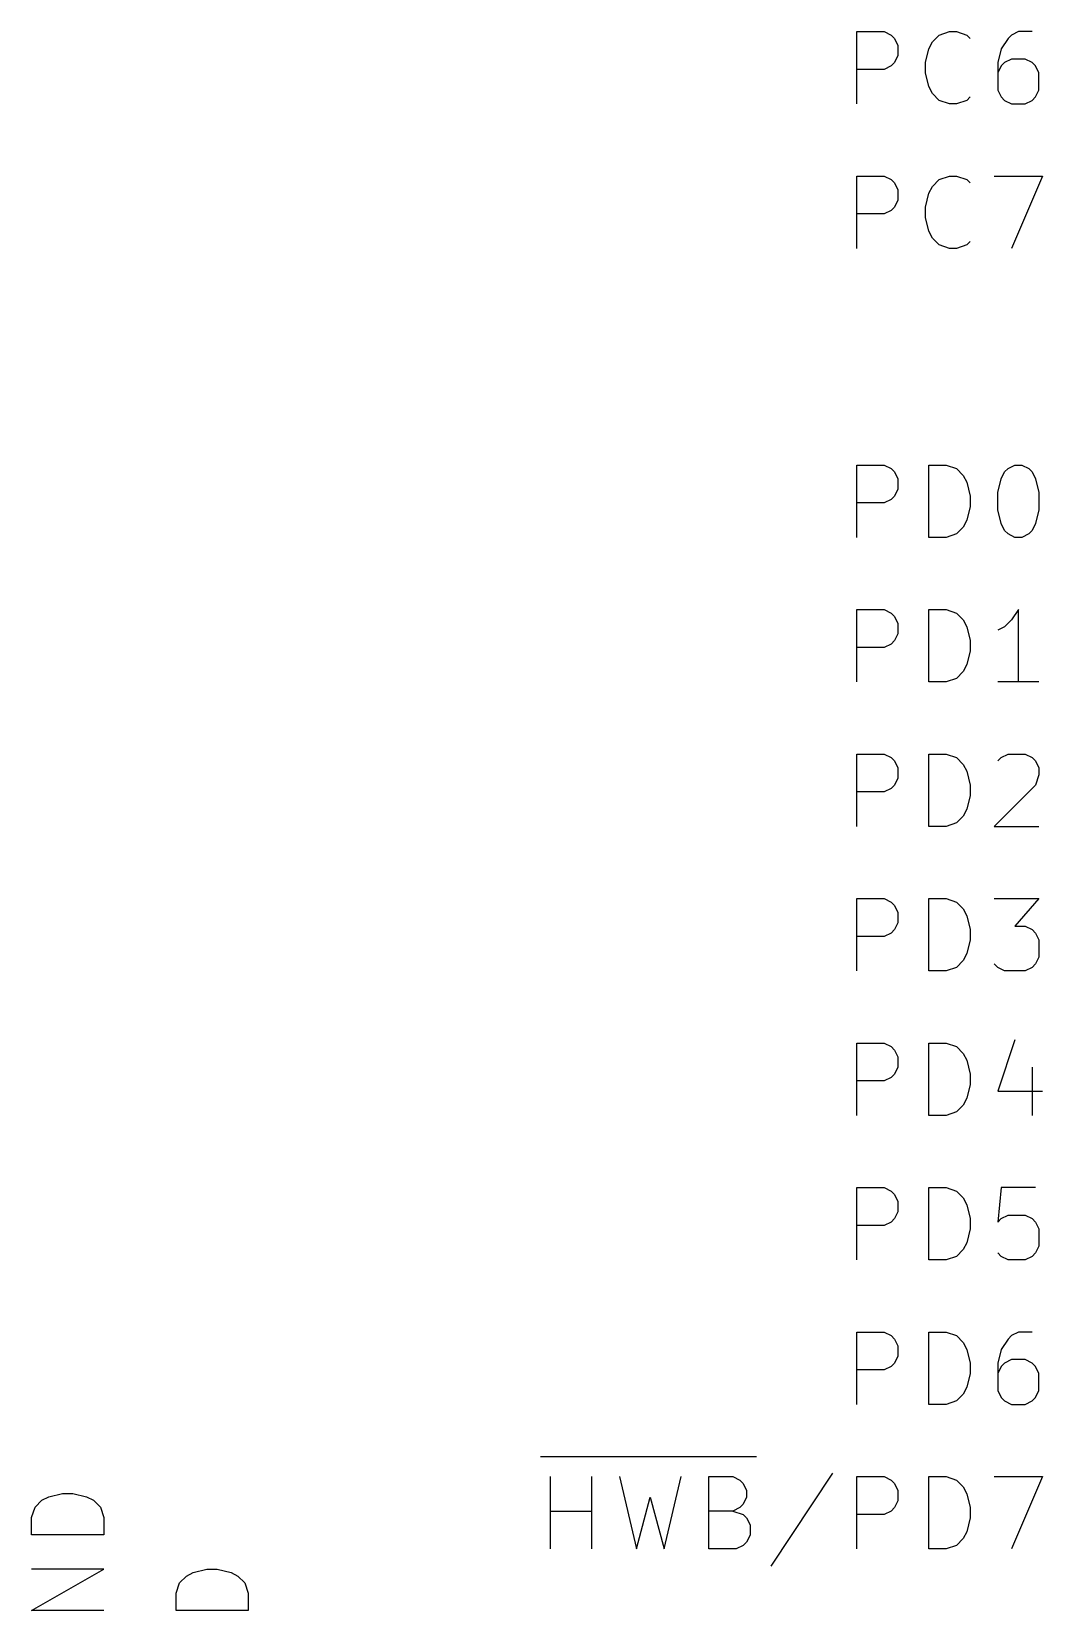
# Model space of a CAD drawing. Header units: millimetres. Extents: x 10 to 287, y -200 to -10.
# Drawn here: x 159.34 to 177.11, y -129.94 to -102.19 of the extents above; entities that cross this region are included whole.
import ezdxf

# ---------------------------------------------------------------- set-up
doc = ezdxf.new("R2010")
doc.units = ezdxf.units.MM
doc.layers.add('GREENSIXTYFIVE', color=129, linetype='CONTINUOUS')

msp = doc.modelspace()

# ---------------------------------------------------------------- linework, layer by layer
at = {"layer": 'GREENSIXTYFIVE', "linetype": 'CONTINUOUS'}
for p, q in [((173.8448, -103.4575), (173.8448, -102.1875)), ((173.8448, -102.1875), (174.3286, -102.1875)), ((173.8448, -103.4575), (173.8448, -102.1875)), ((173.8448, -102.1875), (174.3286, -102.1875)), ((174.3286, -102.1875), (174.4496, -102.248)), ((174.3286, -102.1875), (174.4496, -102.248)), ((174.4496, -102.248), (174.5101, -102.3085)), ((174.4496, -102.248), (174.5101, -102.3085)), ((174.5101, -102.3085), (174.5705, -102.4294)), ((174.5101, -102.3085), (174.5705, -102.4294)), ((175.1148, -102.4899), (175.1753, -102.369)), ((175.1148, -102.4899), (175.1753, -102.369)), ((175.1753, -102.369), (175.2963, -102.248)), ((175.1753, -102.369), (175.2963, -102.248)), ((175.2963, -102.248), (175.4777, -102.1875)), ((175.2963, -102.248), (175.4777, -102.1875)), ((175.4777, -102.1875), (175.5986, -102.1875)), ((175.4777, -102.1875), (175.5986, -102.1875)), ((175.5986, -102.1875), (175.7801, -102.248)), ((175.5986, -102.1875), (175.7801, -102.248)), ((175.7801, -102.248), (175.8405, -102.3085)), ((175.7801, -102.248), (175.8405, -102.3085)), ((176.5058, -102.3085), (176.3848, -102.4899)), ((176.5058, -102.3085), (176.3848, -102.4899)), ((176.5663, -102.248), (176.5058, -102.3085)), ((176.5663, -102.248), (176.5058, -102.3085)), ((176.6872, -102.1875), (176.5663, -102.248)), ((176.6872, -102.1875), (176.5663, -102.248)), ((176.9291, -102.1875), (176.6872, -102.1875)), ((176.9291, -102.1875), (176.6872, -102.1875)), ((174.5705, -102.6109), (174.5101, -102.7318)), ((174.5705, -102.6109), (174.5101, -102.7318)), ((174.5705, -102.4294), (174.5705, -102.6109)), ((174.5705, -102.4294), (174.5705, -102.6109)), ((175.0544, -102.7318), (175.1148, -102.4899)), ((175.0544, -102.7318), (175.1148, -102.4899)), ((176.3848, -102.4899), (176.3244, -102.7318)), ((176.3848, -102.4899), (176.3244, -102.7318)), ((176.5663, -102.6713), (176.4453, -102.7318)), ((176.5663, -102.6713), (176.4453, -102.7318)), ((176.8082, -102.6713), (176.5663, -102.6713)), ((176.8082, -102.6713), (176.5663, -102.6713)), ((176.9291, -102.7318), (176.8082, -102.6713)), ((176.9291, -102.7318), (176.8082, -102.6713)), ((174.3286, -102.8528), (173.8448, -102.8528)), ((174.3286, -102.8528), (173.8448, -102.8528)), ((174.4496, -102.7923), (174.3286, -102.8528)), ((174.4496, -102.7923), (174.3286, -102.8528)), ((174.5101, -102.7318), (174.4496, -102.7923)), ((174.5101, -102.7318), (174.4496, -102.7923)), ((175.0544, -102.9132), (175.0544, -102.7318)), ((175.0544, -102.9132), (175.0544, -102.7318)), ((175.1148, -103.1551), (175.0544, -102.9132)), ((175.1148, -103.1551), (175.0544, -102.9132)), ((176.3244, -102.7318), (176.3244, -103.2156)), ((176.3244, -102.7318), (176.3244, -103.2156)), ((176.3848, -102.7923), (176.3244, -102.9132)), ((176.3848, -102.7923), (176.3244, -102.9132)), ((176.4453, -102.7318), (176.3848, -102.7923)), ((176.4453, -102.7318), (176.3848, -102.7923)), ((176.9896, -102.7923), (176.9291, -102.7318)), ((176.9896, -102.7923), (176.9291, -102.7318)), ((177.0501, -102.9132), (176.9896, -102.7923)), ((177.0501, -102.9132), (176.9896, -102.7923)), ((177.0501, -103.2156), (177.0501, -102.9132)), ((177.0501, -103.2156), (177.0501, -102.9132)), ((175.1753, -103.2761), (175.1148, -103.1551)), ((175.1753, -103.2761), (175.1148, -103.1551)), ((176.3244, -103.2156), (176.3848, -103.3366)), ((176.3244, -103.2156), (176.3848, -103.3366)), ((176.9896, -103.3366), (177.0501, -103.2156)), ((176.9896, -103.3366), (177.0501, -103.2156)), ((175.2963, -103.3971), (175.1753, -103.2761)), ((175.2963, -103.3971), (175.1753, -103.2761)), ((175.4777, -103.4575), (175.2963, -103.3971)), ((175.4777, -103.4575), (175.2963, -103.3971)), ((175.5986, -103.4575), (175.4777, -103.4575)), ((175.5986, -103.4575), (175.4777, -103.4575)), ((175.7801, -103.3971), (175.5986, -103.4575)), ((175.7801, -103.3971), (175.5986, -103.4575)), ((175.8405, -103.3366), (175.7801, -103.3971)), ((175.8405, -103.3366), (175.7801, -103.3971)), ((176.3848, -103.3366), (176.4453, -103.3971)), ((176.3848, -103.3366), (176.4453, -103.3971)), ((176.4453, -103.3971), (176.5663, -103.4575)), ((176.4453, -103.3971), (176.5663, -103.4575)), ((176.5663, -103.4575), (176.8082, -103.4575)), ((176.5663, -103.4575), (176.8082, -103.4575)), ((176.8082, -103.4575), (176.9291, -103.3971)), ((176.8082, -103.4575), (176.9291, -103.3971)), ((176.9291, -103.3971), (176.9896, -103.3366)), ((176.9291, -103.3971), (176.9896, -103.3366)), ((173.8448, -105.9975), (173.8448, -104.7275)), ((173.8448, -104.7275), (174.3286, -104.7275)), ((173.8448, -105.9975), (173.8448, -104.7275)), ((173.8448, -104.7275), (174.3286, -104.7275)), ((174.3286, -104.7275), (174.4496, -104.788)), ((174.3286, -104.7275), (174.4496, -104.788)), ((174.4496, -104.788), (174.5101, -104.8485)), ((174.4496, -104.788), (174.5101, -104.8485)), ((174.5101, -104.8485), (174.5705, -104.9694)), ((174.5101, -104.8485), (174.5705, -104.9694)), ((175.1753, -104.909), (175.2963, -104.788)), ((175.1753, -104.909), (175.2963, -104.788)), ((175.2963, -104.788), (175.4777, -104.7275)), ((175.2963, -104.788), (175.4777, -104.7275)), ((175.4777, -104.7275), (175.5986, -104.7275)), ((175.4777, -104.7275), (175.5986, -104.7275)), ((175.5986, -104.7275), (175.7801, -104.788)), ((175.5986, -104.7275), (175.7801, -104.788)), ((175.7801, -104.788), (175.8405, -104.8485)), ((175.7801, -104.788), (175.8405, -104.8485)), ((176.2639, -104.7275), (177.1105, -104.7275)), ((176.2639, -104.7275), (177.1105, -104.7275)), ((177.1105, -104.7275), (176.5663, -105.9975)), ((177.1105, -104.7275), (176.5663, -105.9975)), ((174.5705, -105.1509), (174.5101, -105.2718)), ((174.5705, -105.1509), (174.5101, -105.2718)), ((174.5705, -104.9694), (174.5705, -105.1509)), ((174.5705, -104.9694), (174.5705, -105.1509)), ((175.0544, -105.2718), (175.1148, -105.0299)), ((175.0544, -105.2718), (175.1148, -105.0299)), ((175.1148, -105.0299), (175.1753, -104.909)), ((175.1148, -105.0299), (175.1753, -104.909)), ((174.3286, -105.3928), (173.8448, -105.3928)), ((174.3286, -105.3928), (173.8448, -105.3928)), ((174.4496, -105.3323), (174.3286, -105.3928)), ((174.4496, -105.3323), (174.3286, -105.3928)), ((174.5101, -105.2718), (174.4496, -105.3323)), ((174.5101, -105.2718), (174.4496, -105.3323)), ((175.0544, -105.4532), (175.0544, -105.2718)), ((175.0544, -105.4532), (175.0544, -105.2718)), ((175.1148, -105.6951), (175.0544, -105.4532)), ((175.1148, -105.6951), (175.0544, -105.4532)), ((175.1753, -105.8161), (175.1148, -105.6951)), ((175.1753, -105.8161), (175.1148, -105.6951)), ((175.2963, -105.9371), (175.1753, -105.8161)), ((175.2963, -105.9371), (175.1753, -105.8161)), ((175.4777, -105.9975), (175.2963, -105.9371)), ((175.4777, -105.9975), (175.2963, -105.9371)), ((175.5986, -105.9975), (175.4777, -105.9975)), ((175.5986, -105.9975), (175.4777, -105.9975)), ((175.7801, -105.9371), (175.5986, -105.9975)), ((175.7801, -105.9371), (175.5986, -105.9975)), ((175.8405, -105.8766), (175.7801, -105.9371)), ((175.8405, -105.8766), (175.7801, -105.9371)), ((173.8448, -111.0775), (173.8448, -109.8075)), ((173.8448, -109.8075), (174.3286, -109.8075)), ((173.8448, -111.0775), (173.8448, -109.8075)), ((173.8448, -109.8075), (174.3286, -109.8075)), ((174.3286, -109.8075), (174.4496, -109.868)), ((174.3286, -109.8075), (174.4496, -109.868)), ((174.4496, -109.868), (174.5101, -109.9285)), ((174.4496, -109.868), (174.5101, -109.9285)), ((175.1148, -111.0775), (175.1148, -109.8075)), ((175.1148, -109.8075), (175.4172, -109.8075)), ((175.1148, -111.0775), (175.1148, -109.8075)), ((175.1148, -109.8075), (175.4172, -109.8075)), ((175.4172, -109.8075), (175.5986, -109.868)), ((175.4172, -109.8075), (175.5986, -109.868)), ((175.5986, -109.868), (175.7196, -109.989)), ((175.5986, -109.868), (175.7196, -109.989)), ((176.4453, -109.9285), (176.5058, -109.868)), ((176.4453, -109.9285), (176.5058, -109.868)), ((176.5058, -109.868), (176.6267, -109.8075)), ((176.5058, -109.868), (176.6267, -109.8075)), ((176.6267, -109.8075), (176.7477, -109.8075)), ((176.6267, -109.8075), (176.7477, -109.8075)), ((176.7477, -109.8075), (176.8686, -109.868)), ((176.7477, -109.8075), (176.8686, -109.868)), ((176.8686, -109.868), (176.9291, -109.9285)), ((176.8686, -109.868), (176.9291, -109.9285)), ((174.5101, -109.9285), (174.5705, -110.0494)), ((174.5101, -109.9285), (174.5705, -110.0494)), ((174.5705, -110.0494), (174.5705, -110.2309)), ((174.5705, -110.0494), (174.5705, -110.2309)), ((175.7196, -109.989), (175.7801, -110.1099)), ((175.7196, -109.989), (175.7801, -110.1099)), ((175.7801, -110.1099), (175.8405, -110.3518)), ((175.7801, -110.1099), (175.8405, -110.3518)), ((176.3244, -110.2913), (176.3848, -110.0494)), ((176.3244, -110.2913), (176.3848, -110.0494)), ((176.3848, -110.0494), (176.4453, -109.9285)), ((176.3848, -110.0494), (176.4453, -109.9285)), ((176.9291, -109.9285), (176.9896, -110.0494)), ((176.9291, -109.9285), (176.9896, -110.0494)), ((176.9896, -110.0494), (177.0501, -110.2913)), ((176.9896, -110.0494), (177.0501, -110.2913)), ((174.4496, -110.4123), (174.3286, -110.4728)), ((174.4496, -110.4123), (174.3286, -110.4728)), ((174.5101, -110.3518), (174.4496, -110.4123)), ((174.5101, -110.3518), (174.4496, -110.4123)), ((174.5705, -110.2309), (174.5101, -110.3518)), ((174.5705, -110.2309), (174.5101, -110.3518)), ((175.8405, -110.3518), (175.8405, -110.5332)), ((175.8405, -110.3518), (175.8405, -110.5332)), ((176.3244, -110.5937), (176.3244, -110.2913)), ((176.3244, -110.5937), (176.3244, -110.2913)), ((177.0501, -110.2913), (177.0501, -110.5937)), ((177.0501, -110.2913), (177.0501, -110.5937)), ((174.3286, -110.4728), (173.8448, -110.4728)), ((174.3286, -110.4728), (173.8448, -110.4728)), ((175.8405, -110.5332), (175.7801, -110.7751)), ((175.8405, -110.5332), (175.7801, -110.7751)), ((176.3848, -110.8356), (176.3244, -110.5937)), ((176.3848, -110.8356), (176.3244, -110.5937)), ((177.0501, -110.5937), (176.9896, -110.8356)), ((177.0501, -110.5937), (176.9896, -110.8356)), ((175.7196, -110.8961), (175.5986, -111.0171)), ((175.7196, -110.8961), (175.5986, -111.0171)), ((175.7801, -110.7751), (175.7196, -110.8961)), ((175.7801, -110.7751), (175.7196, -110.8961)), ((176.4453, -110.9566), (176.3848, -110.8356)), ((176.4453, -110.9566), (176.3848, -110.8356)), ((176.5058, -111.0171), (176.4453, -110.9566)), ((176.5058, -111.0171), (176.4453, -110.9566)), ((176.9291, -110.9566), (176.8686, -111.0171)), ((176.9291, -110.9566), (176.8686, -111.0171)), ((176.9896, -110.8356), (176.9291, -110.9566)), ((176.9896, -110.8356), (176.9291, -110.9566)), ((175.4172, -111.0775), (175.1148, -111.0775)), ((175.4172, -111.0775), (175.1148, -111.0775)), ((175.5986, -111.0171), (175.4172, -111.0775)), ((175.5986, -111.0171), (175.4172, -111.0775)), ((176.6267, -111.0775), (176.5058, -111.0171)), ((176.6267, -111.0775), (176.5058, -111.0171)), ((176.7477, -111.0775), (176.6267, -111.0775)), ((176.7477, -111.0775), (176.6267, -111.0775)), ((176.8686, -111.0171), (176.7477, -111.0775)), ((176.8686, -111.0171), (176.7477, -111.0775)), ((173.8448, -113.6175), (173.8448, -112.3475)), ((173.8448, -112.3475), (174.3286, -112.3475)), ((173.8448, -113.6175), (173.8448, -112.3475)), ((173.8448, -112.3475), (174.3286, -112.3475)), ((174.3286, -112.3475), (174.4496, -112.408)), ((174.3286, -112.3475), (174.4496, -112.408)), ((175.1148, -113.6175), (175.1148, -112.3475)), ((175.1148, -112.3475), (175.4172, -112.3475)), ((175.1148, -113.6175), (175.1148, -112.3475)), ((175.1148, -112.3475), (175.4172, -112.3475)), ((175.4172, -112.3475), (175.5986, -112.408)), ((175.4172, -112.3475), (175.5986, -112.408)), ((176.6872, -112.3475), (176.5663, -112.529)), ((176.6872, -112.3475), (176.5663, -112.529)), ((176.6872, -113.6175), (176.6872, -112.3475)), ((176.6872, -113.6175), (176.6872, -112.3475)), ((174.4496, -112.408), (174.5101, -112.4685)), ((174.4496, -112.408), (174.5101, -112.4685)), ((174.5101, -112.4685), (174.5705, -112.5894)), ((174.5101, -112.4685), (174.5705, -112.5894)), ((174.5705, -112.5894), (174.5705, -112.7709)), ((174.5705, -112.5894), (174.5705, -112.7709)), ((175.5986, -112.408), (175.7196, -112.529)), ((175.5986, -112.408), (175.7196, -112.529)), ((175.7196, -112.529), (175.7801, -112.6499)), ((175.7196, -112.529), (175.7801, -112.6499)), ((175.7801, -112.6499), (175.8405, -112.8918)), ((175.7801, -112.6499), (175.8405, -112.8918)), ((176.4453, -112.6499), (176.3244, -112.7104)), ((176.4453, -112.6499), (176.3244, -112.7104)), ((176.5663, -112.529), (176.4453, -112.6499)), ((176.5663, -112.529), (176.4453, -112.6499)), ((174.5101, -112.8918), (174.4496, -112.9523)), ((174.5101, -112.8918), (174.4496, -112.9523)), ((174.5705, -112.7709), (174.5101, -112.8918)), ((174.5705, -112.7709), (174.5101, -112.8918)), ((175.8405, -112.8918), (175.8405, -113.0732)), ((175.8405, -112.8918), (175.8405, -113.0732)), ((174.3286, -113.0128), (173.8448, -113.0128)), ((174.3286, -113.0128), (173.8448, -113.0128)), ((174.4496, -112.9523), (174.3286, -113.0128)), ((174.4496, -112.9523), (174.3286, -113.0128)), ((175.8405, -113.0732), (175.7801, -113.3151)), ((175.8405, -113.0732), (175.7801, -113.3151)), ((175.7196, -113.4361), (175.5986, -113.5571)), ((175.7196, -113.4361), (175.5986, -113.5571)), ((175.7801, -113.3151), (175.7196, -113.4361)), ((175.7801, -113.3151), (175.7196, -113.4361)), ((175.4172, -113.6175), (175.1148, -113.6175)), ((175.4172, -113.6175), (175.1148, -113.6175)), ((175.5986, -113.5571), (175.4172, -113.6175)), ((175.5986, -113.5571), (175.4172, -113.6175)), ((177.0501, -113.6175), (176.3244, -113.6175)), ((177.0501, -113.6175), (176.3244, -113.6175)), ((173.8448, -116.1575), (173.8448, -114.8875)), ((173.8448, -114.8875), (174.3286, -114.8875)), ((173.8448, -116.1575), (173.8448, -114.8875)), ((173.8448, -114.8875), (174.3286, -114.8875)), ((174.3286, -114.8875), (174.4496, -114.948)), ((174.3286, -114.8875), (174.4496, -114.948)), ((175.1148, -116.1575), (175.1148, -114.8875)), ((175.1148, -114.8875), (175.4172, -114.8875)), ((175.1148, -116.1575), (175.1148, -114.8875)), ((175.1148, -114.8875), (175.4172, -114.8875)), ((175.4172, -114.8875), (175.5986, -114.948)), ((175.4172, -114.8875), (175.5986, -114.948)), ((176.3848, -114.948), (176.5058, -114.8875)), ((176.3848, -114.948), (176.5058, -114.8875)), ((176.5058, -114.8875), (176.8082, -114.8875)), ((176.5058, -114.8875), (176.8082, -114.8875)), ((176.8082, -114.8875), (176.9291, -114.948)), ((176.8082, -114.8875), (176.9291, -114.948)), ((174.4496, -114.948), (174.5101, -115.0085)), ((174.4496, -114.948), (174.5101, -115.0085)), ((174.5101, -115.0085), (174.5705, -115.1294)), ((174.5101, -115.0085), (174.5705, -115.1294)), ((174.5705, -115.1294), (174.5705, -115.3109)), ((174.5705, -115.1294), (174.5705, -115.3109)), ((175.5986, -114.948), (175.7196, -115.069)), ((175.5986, -114.948), (175.7196, -115.069)), ((175.7196, -115.069), (175.7801, -115.1899)), ((175.7196, -115.069), (175.7801, -115.1899)), ((176.3244, -115.0085), (176.3848, -114.948)), ((176.3244, -115.0085), (176.3848, -114.948)), ((176.9291, -114.948), (176.9896, -115.0085)), ((176.9291, -114.948), (176.9896, -115.0085)), ((176.9896, -115.0085), (177.0501, -115.1294)), ((176.9896, -115.0085), (177.0501, -115.1294)), ((177.0501, -115.1294), (177.0501, -115.2504)), ((177.0501, -115.1294), (177.0501, -115.2504)), ((174.5101, -115.4318), (174.4496, -115.4923)), ((174.5101, -115.4318), (174.4496, -115.4923)), ((174.5705, -115.3109), (174.5101, -115.4318)), ((174.5705, -115.3109), (174.5101, -115.4318)), ((175.7801, -115.1899), (175.8405, -115.4318)), ((175.7801, -115.1899), (175.8405, -115.4318)), ((175.8405, -115.4318), (175.8405, -115.6132)), ((175.8405, -115.4318), (175.8405, -115.6132)), ((176.9896, -115.4318), (176.2639, -116.1575)), ((176.9896, -115.4318), (176.2639, -116.1575)), ((177.0501, -115.2504), (176.9896, -115.4318)), ((177.0501, -115.2504), (176.9896, -115.4318)), ((174.3286, -115.5528), (173.8448, -115.5528)), ((174.3286, -115.5528), (173.8448, -115.5528)), ((174.4496, -115.4923), (174.3286, -115.5528)), ((174.4496, -115.4923), (174.3286, -115.5528)), ((175.8405, -115.6132), (175.7801, -115.8551)), ((175.8405, -115.6132), (175.7801, -115.8551)), ((175.7196, -115.9761), (175.5986, -116.0971)), ((175.7196, -115.9761), (175.5986, -116.0971)), ((175.7801, -115.8551), (175.7196, -115.9761)), ((175.7801, -115.8551), (175.7196, -115.9761)), ((175.4172, -116.1575), (175.1148, -116.1575)), ((175.4172, -116.1575), (175.1148, -116.1575)), ((175.5986, -116.0971), (175.4172, -116.1575)), ((175.5986, -116.0971), (175.4172, -116.1575)), ((176.2639, -116.1575), (177.0501, -116.1575)), ((176.2639, -116.1575), (177.0501, -116.1575)), ((173.8448, -118.6975), (173.8448, -117.4275)), ((173.8448, -117.4275), (174.3286, -117.4275)), ((173.8448, -118.6975), (173.8448, -117.4275)), ((173.8448, -117.4275), (174.3286, -117.4275)), ((174.3286, -117.4275), (174.4496, -117.488)), ((174.3286, -117.4275), (174.4496, -117.488)), ((174.4496, -117.488), (174.5101, -117.5485)), ((174.4496, -117.488), (174.5101, -117.5485)), ((174.5101, -117.5485), (174.5705, -117.6694)), ((174.5101, -117.5485), (174.5705, -117.6694)), ((175.1148, -118.6975), (175.1148, -117.4275)), ((175.1148, -117.4275), (175.4172, -117.4275)), ((175.1148, -118.6975), (175.1148, -117.4275)), ((175.1148, -117.4275), (175.4172, -117.4275)), ((175.4172, -117.4275), (175.5986, -117.488)), ((175.4172, -117.4275), (175.5986, -117.488)), ((175.5986, -117.488), (175.7196, -117.609)), ((175.5986, -117.488), (175.7196, -117.609)), ((175.7196, -117.609), (175.7801, -117.7299)), ((175.7196, -117.609), (175.7801, -117.7299)), ((176.2639, -117.4275), (177.0501, -117.4275)), ((176.2639, -117.4275), (177.0501, -117.4275)), ((177.0501, -117.4275), (176.6267, -117.9113)), ((177.0501, -117.4275), (176.6267, -117.9113)), ((174.5705, -117.8509), (174.5101, -117.9718)), ((174.5705, -117.8509), (174.5101, -117.9718)), ((174.5705, -117.6694), (174.5705, -117.8509)), ((174.5705, -117.6694), (174.5705, -117.8509)), ((175.7801, -117.7299), (175.8405, -117.9718)), ((175.7801, -117.7299), (175.8405, -117.9718)), ((176.6267, -117.9113), (176.8082, -117.9113)), ((176.6267, -117.9113), (176.8082, -117.9113)), ((176.8082, -117.9113), (176.9291, -117.9718)), ((176.8082, -117.9113), (176.9291, -117.9718)), ((174.3286, -118.0928), (173.8448, -118.0928)), ((174.3286, -118.0928), (173.8448, -118.0928)), ((174.4496, -118.0323), (174.3286, -118.0928)), ((174.4496, -118.0323), (174.3286, -118.0928)), ((174.5101, -117.9718), (174.4496, -118.0323)), ((174.5101, -117.9718), (174.4496, -118.0323)), ((175.8405, -118.1532), (175.7801, -118.3951)), ((175.8405, -118.1532), (175.7801, -118.3951)), ((175.8405, -117.9718), (175.8405, -118.1532)), ((175.8405, -117.9718), (175.8405, -118.1532)), ((176.9291, -117.9718), (176.9896, -118.0323)), ((176.9291, -117.9718), (176.9896, -118.0323)), ((176.9896, -118.0323), (177.0501, -118.1532)), ((176.9896, -118.0323), (177.0501, -118.1532)), ((177.0501, -118.1532), (177.0501, -118.4556)), ((177.0501, -118.1532), (177.0501, -118.4556)), ((175.7801, -118.3951), (175.7196, -118.5161)), ((175.7801, -118.3951), (175.7196, -118.5161)), ((177.0501, -118.4556), (176.9896, -118.5766)), ((177.0501, -118.4556), (176.9896, -118.5766)), ((175.4172, -118.6975), (175.1148, -118.6975)), ((175.4172, -118.6975), (175.1148, -118.6975)), ((175.5986, -118.6371), (175.4172, -118.6975)), ((175.5986, -118.6371), (175.4172, -118.6975)), ((175.7196, -118.5161), (175.5986, -118.6371)), ((175.7196, -118.5161), (175.5986, -118.6371)), ((176.3244, -118.6371), (176.2639, -118.5766)), ((176.3244, -118.6371), (176.2639, -118.5766)), ((176.4453, -118.6975), (176.3244, -118.6371)), ((176.4453, -118.6975), (176.3244, -118.6371)), ((176.8082, -118.6975), (176.4453, -118.6975)), ((176.8082, -118.6975), (176.4453, -118.6975)), ((176.9291, -118.6371), (176.8082, -118.6975)), ((176.9291, -118.6371), (176.8082, -118.6975)), ((176.9896, -118.5766), (176.9291, -118.6371)), ((176.9896, -118.5766), (176.9291, -118.6371)), ((173.8448, -121.2375), (173.8448, -119.9675)), ((173.8448, -119.9675), (174.3286, -119.9675)), ((173.8448, -121.2375), (173.8448, -119.9675)), ((173.8448, -119.9675), (174.3286, -119.9675)), ((174.3286, -119.9675), (174.4496, -120.028)), ((174.3286, -119.9675), (174.4496, -120.028)), ((174.4496, -120.028), (174.5101, -120.0885)), ((174.4496, -120.028), (174.5101, -120.0885)), ((174.5101, -120.0885), (174.5705, -120.2094)), ((174.5101, -120.0885), (174.5705, -120.2094)), ((175.1148, -121.2375), (175.1148, -119.9675)), ((175.1148, -119.9675), (175.4172, -119.9675)), ((175.1148, -121.2375), (175.1148, -119.9675)), ((175.1148, -119.9675), (175.4172, -119.9675)), ((175.4172, -119.9675), (175.5986, -120.028)), ((175.4172, -119.9675), (175.5986, -120.028)), ((175.5986, -120.028), (175.7196, -120.149)), ((175.5986, -120.028), (175.7196, -120.149)), ((175.7196, -120.149), (175.7801, -120.2699)), ((175.7196, -120.149), (175.7801, -120.2699)), ((176.6267, -119.9071), (176.3244, -120.8142)), ((176.6267, -119.9071), (176.3244, -120.8142)), ((174.5705, -120.3909), (174.5101, -120.5118)), ((174.5705, -120.3909), (174.5101, -120.5118)), ((174.5705, -120.2094), (174.5705, -120.3909)), ((174.5705, -120.2094), (174.5705, -120.3909)), ((175.7801, -120.2699), (175.8405, -120.5118)), ((175.7801, -120.2699), (175.8405, -120.5118)), ((176.9291, -120.3909), (176.9291, -121.2375)), ((176.9291, -120.3909), (176.9291, -121.2375)), ((174.3286, -120.6328), (173.8448, -120.6328)), ((174.3286, -120.6328), (173.8448, -120.6328)), ((174.4496, -120.5723), (174.3286, -120.6328)), ((174.4496, -120.5723), (174.3286, -120.6328)), ((174.5101, -120.5118), (174.4496, -120.5723)), ((174.5101, -120.5118), (174.4496, -120.5723)), ((175.8405, -120.6932), (175.7801, -120.9351)), ((175.8405, -120.6932), (175.7801, -120.9351)), ((175.8405, -120.5118), (175.8405, -120.6932)), ((175.8405, -120.5118), (175.8405, -120.6932)), ((175.7801, -120.9351), (175.7196, -121.0561)), ((175.7801, -120.9351), (175.7196, -121.0561)), ((176.3244, -120.8142), (177.1105, -120.8142)), ((176.3244, -120.8142), (177.1105, -120.8142)), ((175.4172, -121.2375), (175.1148, -121.2375)), ((175.4172, -121.2375), (175.1148, -121.2375)), ((175.5986, -121.1771), (175.4172, -121.2375)), ((175.5986, -121.1771), (175.4172, -121.2375)), ((175.7196, -121.0561), (175.5986, -121.1771)), ((175.7196, -121.0561), (175.5986, -121.1771)), ((173.8448, -123.7775), (173.8448, -122.5075)), ((173.8448, -122.5075), (174.3286, -122.5075)), ((173.8448, -123.7775), (173.8448, -122.5075)), ((173.8448, -122.5075), (174.3286, -122.5075)), ((174.3286, -122.5075), (174.4496, -122.568)), ((174.3286, -122.5075), (174.4496, -122.568)), ((174.4496, -122.568), (174.5101, -122.6285)), ((174.4496, -122.568), (174.5101, -122.6285)), ((174.5101, -122.6285), (174.5705, -122.7494)), ((174.5101, -122.6285), (174.5705, -122.7494)), ((175.1148, -123.7775), (175.1148, -122.5075)), ((175.1148, -122.5075), (175.4172, -122.5075)), ((175.1148, -123.7775), (175.1148, -122.5075)), ((175.1148, -122.5075), (175.4172, -122.5075)), ((175.4172, -122.5075), (175.5986, -122.568)), ((175.4172, -122.5075), (175.5986, -122.568)), ((175.5986, -122.568), (175.7196, -122.689)), ((175.5986, -122.568), (175.7196, -122.689)), ((176.3848, -122.5075), (176.3244, -123.1123)), ((176.3848, -122.5075), (176.3244, -123.1123)), ((176.9896, -122.5075), (176.3848, -122.5075)), ((176.9896, -122.5075), (176.3848, -122.5075)), ((174.5705, -122.9309), (174.5101, -123.0518)), ((174.5705, -122.9309), (174.5101, -123.0518)), ((174.5705, -122.7494), (174.5705, -122.9309)), ((174.5705, -122.7494), (174.5705, -122.9309)), ((175.7196, -122.689), (175.7801, -122.8099)), ((175.7196, -122.689), (175.7801, -122.8099)), ((175.7801, -122.8099), (175.8405, -123.0518)), ((175.7801, -122.8099), (175.8405, -123.0518)), ((174.3286, -123.1728), (173.8448, -123.1728)), ((174.3286, -123.1728), (173.8448, -123.1728)), ((174.4496, -123.1123), (174.3286, -123.1728)), ((174.4496, -123.1123), (174.3286, -123.1728)), ((174.5101, -123.0518), (174.4496, -123.1123)), ((174.5101, -123.0518), (174.4496, -123.1123)), ((175.8405, -123.0518), (175.8405, -123.2332)), ((175.8405, -123.0518), (175.8405, -123.2332)), ((176.3244, -123.1123), (176.3848, -123.0518)), ((176.3244, -123.1123), (176.3848, -123.0518)), ((176.3848, -123.0518), (176.5058, -122.9913)), ((176.3848, -123.0518), (176.5058, -122.9913)), ((176.5058, -122.9913), (176.8082, -122.9913)), ((176.5058, -122.9913), (176.8082, -122.9913)), ((176.8082, -122.9913), (176.9291, -123.0518)), ((176.8082, -122.9913), (176.9291, -123.0518)), ((176.9291, -123.0518), (176.9896, -123.1123)), ((176.9291, -123.0518), (176.9896, -123.1123)), ((176.9896, -123.1123), (177.0501, -123.2332)), ((176.9896, -123.1123), (177.0501, -123.2332)), ((175.7801, -123.4751), (175.7196, -123.5961)), ((175.7801, -123.4751), (175.7196, -123.5961)), ((175.8405, -123.2332), (175.7801, -123.4751)), ((175.8405, -123.2332), (175.7801, -123.4751)), ((177.0501, -123.2332), (177.0501, -123.5356)), ((177.0501, -123.2332), (177.0501, -123.5356)), ((175.5986, -123.7171), (175.4172, -123.7775)), ((175.5986, -123.7171), (175.4172, -123.7775)), ((175.7196, -123.5961), (175.5986, -123.7171)), ((175.7196, -123.5961), (175.5986, -123.7171)), ((176.3848, -123.7171), (176.3244, -123.6566)), ((176.3848, -123.7171), (176.3244, -123.6566)), ((176.5058, -123.7775), (176.3848, -123.7171)), ((176.5058, -123.7775), (176.3848, -123.7171)), ((176.9291, -123.7171), (176.8082, -123.7775)), ((176.9291, -123.7171), (176.8082, -123.7775)), ((176.9896, -123.6566), (176.9291, -123.7171)), ((176.9896, -123.6566), (176.9291, -123.7171)), ((177.0501, -123.5356), (176.9896, -123.6566)), ((177.0501, -123.5356), (176.9896, -123.6566)), ((175.4172, -123.7775), (175.1148, -123.7775)), ((175.4172, -123.7775), (175.1148, -123.7775)), ((176.8082, -123.7775), (176.5058, -123.7775)), ((176.8082, -123.7775), (176.5058, -123.7775)), ((173.8448, -126.3175), (173.8448, -125.0475)), ((173.8448, -125.0475), (174.3286, -125.0475)), ((173.8448, -126.3175), (173.8448, -125.0475)), ((173.8448, -125.0475), (174.3286, -125.0475)), ((174.3286, -125.0475), (174.4496, -125.108)), ((174.3286, -125.0475), (174.4496, -125.108)), ((174.4496, -125.108), (174.5101, -125.1685)), ((174.4496, -125.108), (174.5101, -125.1685)), ((175.1148, -126.3175), (175.1148, -125.0475)), ((175.1148, -125.0475), (175.4172, -125.0475)), ((175.1148, -126.3175), (175.1148, -125.0475)), ((175.1148, -125.0475), (175.4172, -125.0475)), ((175.4172, -125.0475), (175.5986, -125.108)), ((175.4172, -125.0475), (175.5986, -125.108)), ((175.5986, -125.108), (175.7196, -125.229)), ((175.5986, -125.108), (175.7196, -125.229)), ((176.5663, -125.108), (176.5058, -125.1685)), ((176.5663, -125.108), (176.5058, -125.1685)), ((176.6872, -125.0475), (176.5663, -125.108)), ((176.6872, -125.0475), (176.5663, -125.108)), ((176.9291, -125.0475), (176.6872, -125.0475)), ((176.9291, -125.0475), (176.6872, -125.0475)), ((174.5101, -125.1685), (174.5705, -125.2894)), ((174.5101, -125.1685), (174.5705, -125.2894)), ((174.5705, -125.2894), (174.5705, -125.4709)), ((174.5705, -125.2894), (174.5705, -125.4709)), ((175.7196, -125.229), (175.7801, -125.3499)), ((175.7196, -125.229), (175.7801, -125.3499)), ((175.7801, -125.3499), (175.8405, -125.5918)), ((175.7801, -125.3499), (175.8405, -125.5918)), ((176.3848, -125.3499), (176.3244, -125.5918)), ((176.3848, -125.3499), (176.3244, -125.5918)), ((176.5058, -125.1685), (176.3848, -125.3499)), ((176.5058, -125.1685), (176.3848, -125.3499)), ((174.3286, -125.7128), (173.8448, -125.7128)), ((174.3286, -125.7128), (173.8448, -125.7128)), ((174.4496, -125.6523), (174.3286, -125.7128)), ((174.4496, -125.6523), (174.3286, -125.7128)), ((174.5101, -125.5918), (174.4496, -125.6523)), ((174.5101, -125.5918), (174.4496, -125.6523)), ((174.5705, -125.4709), (174.5101, -125.5918)), ((174.5705, -125.4709), (174.5101, -125.5918)), ((175.8405, -125.5918), (175.8405, -125.7732)), ((175.8405, -125.5918), (175.8405, -125.7732)), ((176.3244, -125.5918), (176.3244, -126.0756)), ((176.3244, -125.5918), (176.3244, -126.0756)), ((176.3848, -125.6523), (176.3244, -125.7732)), ((176.3848, -125.6523), (176.3244, -125.7732)), ((176.4453, -125.5918), (176.3848, -125.6523)), ((176.4453, -125.5918), (176.3848, -125.6523)), ((176.5663, -125.5313), (176.4453, -125.5918)), ((176.5663, -125.5313), (176.4453, -125.5918)), ((176.8082, -125.5313), (176.5663, -125.5313)), ((176.8082, -125.5313), (176.5663, -125.5313)), ((176.9291, -125.5918), (176.8082, -125.5313)), ((176.9291, -125.5918), (176.8082, -125.5313)), ((176.9896, -125.6523), (176.9291, -125.5918)), ((176.9896, -125.6523), (176.9291, -125.5918)), ((177.0501, -125.7732), (176.9896, -125.6523)), ((177.0501, -125.7732), (176.9896, -125.6523)), ((175.8405, -125.7732), (175.7801, -126.0151)), ((175.8405, -125.7732), (175.7801, -126.0151)), ((177.0501, -126.0756), (177.0501, -125.7732)), ((177.0501, -126.0756), (177.0501, -125.7732)), ((175.5986, -126.2571), (175.4172, -126.3175)), ((175.5986, -126.2571), (175.4172, -126.3175)), ((175.7196, -126.1361), (175.5986, -126.2571)), ((175.7196, -126.1361), (175.5986, -126.2571)), ((175.7801, -126.0151), (175.7196, -126.1361)), ((175.7801, -126.0151), (175.7196, -126.1361)), ((176.3244, -126.0756), (176.3848, -126.1966)), ((176.3244, -126.0756), (176.3848, -126.1966)), ((176.3848, -126.1966), (176.4453, -126.2571)), ((176.3848, -126.1966), (176.4453, -126.2571)), ((176.4453, -126.2571), (176.5663, -126.3175)), ((176.4453, -126.2571), (176.5663, -126.3175)), ((176.8082, -126.3175), (176.9291, -126.2571)), ((176.8082, -126.3175), (176.9291, -126.2571)), ((176.9291, -126.2571), (176.9896, -126.1966)), ((176.9291, -126.2571), (176.9896, -126.1966)), ((176.9896, -126.1966), (177.0501, -126.0756)), ((176.9896, -126.1966), (177.0501, -126.0756)), ((175.4172, -126.3175), (175.1148, -126.3175)), ((175.4172, -126.3175), (175.1148, -126.3175)), ((176.5663, -126.3175), (176.8082, -126.3175)), ((176.5663, -126.3175), (176.8082, -126.3175)), ((168.2871, -127.235), (172.085, -127.235)), ((168.2871, -127.235), (172.085, -127.235)), ((168.4624, -128.8575), (168.4624, -127.5875)), ((168.4624, -128.8575), (168.4624, -127.5875)), ((169.1881, -128.8575), (169.1881, -127.5875)), ((169.1881, -128.8575), (169.1881, -127.5875)), ((169.672, -127.5875), (169.9744, -128.8575)), ((169.672, -127.5875), (169.9744, -128.8575)), ((170.4582, -128.8575), (170.7606, -127.5875)), ((170.4582, -128.8575), (170.7606, -127.5875)), ((171.2443, -128.8575), (171.2443, -127.5875)), ((171.2443, -127.5875), (171.6677, -127.5875)), ((171.2443, -128.8575), (171.2443, -127.5875)), ((171.2443, -127.5875), (171.6677, -127.5875)), ((171.6677, -127.5875), (171.7886, -127.648)), ((171.6677, -127.5875), (171.7886, -127.648)), ((171.7886, -127.648), (171.8491, -127.7085)), ((171.7886, -127.648), (171.8491, -127.7085)), ((173.4215, -127.5271), (172.3329, -129.1599)), ((173.4215, -127.5271), (172.3329, -129.1599)), ((173.8448, -128.8575), (173.8448, -127.5875)), ((173.8448, -127.5875), (174.3286, -127.5875)), ((173.8448, -128.8575), (173.8448, -127.5875)), ((173.8448, -127.5875), (174.3286, -127.5875)), ((174.3286, -127.5875), (174.4496, -127.648)), ((174.3286, -127.5875), (174.4496, -127.648)), ((174.4496, -127.648), (174.5101, -127.7085)), ((174.4496, -127.648), (174.5101, -127.7085)), ((175.1148, -128.8575), (175.1148, -127.5875)), ((175.1148, -127.5875), (175.4172, -127.5875)), ((175.1148, -128.8575), (175.1148, -127.5875)), ((175.1148, -127.5875), (175.4172, -127.5875)), ((175.4172, -127.5875), (175.5986, -127.648)), ((175.4172, -127.5875), (175.5986, -127.648)), ((175.5986, -127.648), (175.7196, -127.769)), ((175.5986, -127.648), (175.7196, -127.769)), ((176.2639, -127.5875), (177.1105, -127.5875)), ((176.2639, -127.5875), (177.1105, -127.5875)), ((177.1105, -127.5875), (176.5663, -128.8575)), ((177.1105, -127.5875), (176.5663, -128.8575)), ((159.6399, -127.9433), (159.8818, -127.8829)), ((159.6399, -127.9433), (159.8818, -127.8829)), ((159.8818, -127.8829), (160.0632, -127.8829)), ((159.8818, -127.8829), (160.0632, -127.8829)), ((160.0632, -127.8829), (160.3051, -127.9433)), ((160.0632, -127.8829), (160.3051, -127.9433)), ((171.8491, -127.7085), (171.9096, -127.8294)), ((171.8491, -127.7085), (171.9096, -127.8294)), ((171.9096, -127.8294), (171.9096, -127.9504)), ((171.9096, -127.8294), (171.9096, -127.9504)), ((174.5101, -127.7085), (174.5705, -127.8294)), ((174.5101, -127.7085), (174.5705, -127.8294)), ((174.5705, -127.8294), (174.5705, -128.0109)), ((174.5705, -127.8294), (174.5705, -128.0109)), ((175.7196, -127.769), (175.7801, -127.8899)), ((175.7196, -127.769), (175.7801, -127.8899)), ((175.7801, -127.8899), (175.8405, -128.1318)), ((175.7801, -127.8899), (175.8405, -128.1318)), ((159.3375, -128.3062), (159.398, -128.1248)), ((159.3375, -128.3062), (159.398, -128.1248)), ((159.398, -128.1248), (159.519, -128.0038)), ((159.398, -128.1248), (159.519, -128.0038)), ((159.519, -128.0038), (159.6399, -127.9433)), ((159.519, -128.0038), (159.6399, -127.9433)), ((160.3051, -127.9433), (160.4261, -128.0038)), ((160.3051, -127.9433), (160.4261, -128.0038)), ((160.4261, -128.0038), (160.5471, -128.1248)), ((160.4261, -128.0038), (160.5471, -128.1248)), ((160.5471, -128.1248), (160.6075, -128.3062)), ((160.5471, -128.1248), (160.6075, -128.3062)), ((168.4624, -128.1923), (169.1881, -128.1923)), ((168.4624, -128.1923), (169.1881, -128.1923)), ((169.9744, -128.8575), (170.2163, -127.9504)), ((169.9744, -128.8575), (170.2163, -127.9504)), ((170.2163, -127.9504), (170.4582, -128.8575)), ((170.2163, -127.9504), (170.4582, -128.8575)), ((171.6677, -128.1923), (171.2443, -128.1923)), ((171.6677, -128.1923), (171.2443, -128.1923)), ((171.7886, -128.1318), (171.6677, -128.1923)), ((171.7886, -128.1318), (171.6677, -128.1923)), ((171.6677, -128.1923), (171.8491, -128.2528)), ((171.6677, -128.1923), (171.8491, -128.2528)), ((171.8491, -128.0713), (171.7886, -128.1318)), ((171.8491, -128.0713), (171.7886, -128.1318)), ((171.9096, -127.9504), (171.8491, -128.0713)), ((171.9096, -127.9504), (171.8491, -128.0713)), ((174.4496, -128.1923), (174.3286, -128.2528)), ((174.4496, -128.1923), (174.3286, -128.2528)), ((174.5101, -128.1318), (174.4496, -128.1923)), ((174.5101, -128.1318), (174.4496, -128.1923)), ((174.5705, -128.0109), (174.5101, -128.1318)), ((174.5705, -128.0109), (174.5101, -128.1318)), ((175.8405, -128.1318), (175.8405, -128.3132)), ((175.8405, -128.1318), (175.8405, -128.3132)), ((159.3375, -128.6086), (159.3375, -128.3062)), ((159.3375, -128.6086), (159.3375, -128.3062)), ((160.6075, -128.3062), (160.6075, -128.6086)), ((160.6075, -128.3062), (160.6075, -128.6086)), ((171.8491, -128.2528), (171.9096, -128.3132)), ((171.8491, -128.2528), (171.9096, -128.3132)), ((171.9096, -128.3132), (171.97, -128.4342)), ((171.9096, -128.3132), (171.97, -128.4342)), ((171.97, -128.4342), (171.97, -128.6156)), ((171.97, -128.4342), (171.97, -128.6156)), ((174.3286, -128.2528), (173.8448, -128.2528)), ((174.3286, -128.2528), (173.8448, -128.2528)), ((175.8405, -128.3132), (175.7801, -128.5551)), ((175.8405, -128.3132), (175.7801, -128.5551)), ((160.6075, -128.6086), (159.3375, -128.6086)), ((160.6075, -128.6086), (159.3375, -128.6086)), ((171.9096, -128.7366), (171.8491, -128.7971)), ((171.9096, -128.7366), (171.8491, -128.7971)), ((171.97, -128.6156), (171.9096, -128.7366)), ((171.97, -128.6156), (171.9096, -128.7366)), ((175.7196, -128.6761), (175.5986, -128.7971)), ((175.7196, -128.6761), (175.5986, -128.7971)), ((175.7801, -128.5551), (175.7196, -128.6761)), ((175.7801, -128.5551), (175.7196, -128.6761)), ((171.7281, -128.8575), (171.2443, -128.8575)), ((171.7281, -128.8575), (171.2443, -128.8575)), ((171.8491, -128.7971), (171.7281, -128.8575)), ((171.8491, -128.7971), (171.7281, -128.8575)), ((175.4172, -128.8575), (175.1148, -128.8575)), ((175.4172, -128.8575), (175.1148, -128.8575)), ((175.5986, -128.7971), (175.4172, -128.8575)), ((175.5986, -128.7971), (175.4172, -128.8575)), ((159.3375, -129.9391), (160.6075, -129.2134)), ((160.6075, -129.2134), (159.3375, -129.2134)), ((159.3375, -129.9391), (160.6075, -129.2134)), ((160.6075, -129.2134), (159.3375, -129.2134)), ((162.059, -129.3343), (162.1799, -129.2738)), ((162.059, -129.3343), (162.1799, -129.2738)), ((162.1799, -129.2738), (162.4218, -129.2134)), ((162.1799, -129.2738), (162.4218, -129.2134)), ((162.4218, -129.2134), (162.6032, -129.2134)), ((162.4218, -129.2134), (162.6032, -129.2134)), ((162.6032, -129.2134), (162.8451, -129.2738)), ((162.6032, -129.2134), (162.8451, -129.2738)), ((162.8451, -129.2738), (162.9661, -129.3343)), ((162.8451, -129.2738), (162.9661, -129.3343)), ((161.8775, -129.6367), (161.938, -129.4553)), ((161.8775, -129.6367), (161.938, -129.4553)), ((161.938, -129.4553), (162.059, -129.3343)), ((161.938, -129.4553), (162.059, -129.3343)), ((162.9661, -129.3343), (163.0871, -129.4553)), ((162.9661, -129.3343), (163.0871, -129.4553)), ((163.0871, -129.4553), (163.1475, -129.6367)), ((163.0871, -129.4553), (163.1475, -129.6367)), ((161.8775, -129.9391), (161.8775, -129.6367)), ((161.8775, -129.9391), (161.8775, -129.6367)), ((163.1475, -129.6367), (163.1475, -129.9391)), ((163.1475, -129.6367), (163.1475, -129.9391)), ((160.6075, -129.9391), (159.3375, -129.9391)), ((160.6075, -129.9391), (159.3375, -129.9391)), ((163.1475, -129.9391), (161.8775, -129.9391)), ((163.1475, -129.9391), (161.8775, -129.9391))]:
    msp.add_line(p, q, dxfattribs=at)

doc.saveas('drawing.dxf')
